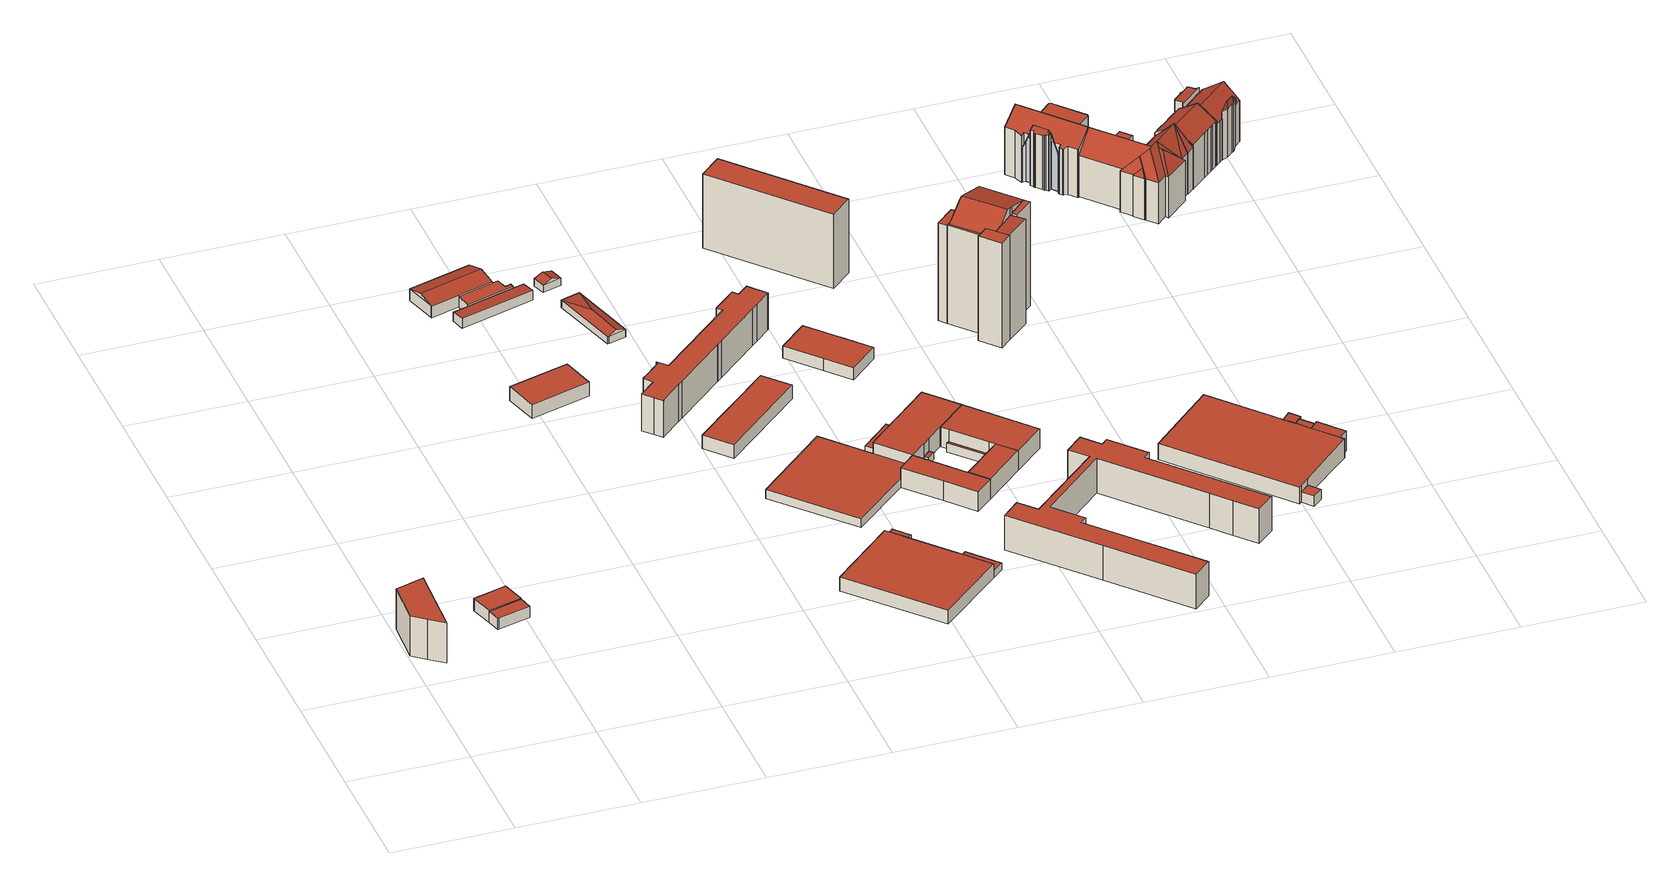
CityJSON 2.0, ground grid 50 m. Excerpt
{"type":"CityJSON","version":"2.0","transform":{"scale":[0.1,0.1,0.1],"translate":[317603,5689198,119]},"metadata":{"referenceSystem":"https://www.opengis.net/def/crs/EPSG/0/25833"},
"CityObjects":{
"building1":{"type":"Building","attributes":{"Dachtyp_tdc":"tdcPolyFlatRoof","Gemeindeschluessel":14713000,"Dachneigung":0,"QualitaetDacherkennung":73,"Geometrietyp2DReferenz":"3000","function":"31001_9998","roofType":"1000","measuredHeight":18.17},"geometry":[{"type":"MultiSurface","lod":"2","boundaries":[[[0,1,2,3]],[[1,4,5,2]],[[4,6,7,5]],[[6,8,9,7]],[[8,0,3,9]],[[8,6,4,1,0]],[[3,2,5,7,9]]],"semantics":{"surfaces":[{"type":"WallSurface"},{"type":"RoofSurface"},{"type":"GroundSurface"}],"values":[0,0,0,0,0,1,2]}}]},
"building2":{"type":"Building","attributes":{"Dachtyp_tdc":"tdcPolyFlatRoof","Gemeindeschluessel":14713000,"Dachneigung":0,"QualitaetDacherkennung":34,"Geometrietyp2DReferenz":"3000","function":"31001_9998","roofType":"1000","measuredHeight":5.01},"geometry":[{"type":"MultiSurface","lod":"2","boundaries":[[[10,11,12,13]],[[11,14,15,12]],[[14,16,17,15]],[[16,18,19,17]],[[18,20,21,19]],[[20,10,13,21]],[[20,18,16,14,11,10]],[[13,12,15,17,19,21]]],"semantics":{"surfaces":[{"type":"WallSurface"},{"type":"RoofSurface"},{"type":"GroundSurface"}],"values":[0,0,0,0,0,0,1,2]}}]},
"building3":{"type":"Building","attributes":{"Dachtyp_tdc":"tdcPolyFlatRoof","Gemeindeschluessel":14713000,"Dachneigung":0,"QualitaetDacherkennung":36,"Geometrietyp2DReferenz":"3000","function":"31001_9998","roofType":"1000","measuredHeight":5.47},"geometry":[{"type":"MultiSurface","lod":"2","boundaries":[[[22,23,24,25]],[[23,26,27,24]],[[26,28,29,27]],[[28,30,31,29]],[[30,32,33,31]],[[32,22,25,33]],[[32,30,28,26,23,22]],[[25,24,27,29,31,33]]],"semantics":{"surfaces":[{"type":"WallSurface"},{"type":"RoofSurface"},{"type":"GroundSurface"}],"values":[0,0,0,0,0,0,1,2]}}]},
"building4":{"type":"Building","attributes":{"Dachtyp_tdc":"tdcPolyFlatRoof","Gemeindeschluessel":14713000,"Dachneigung":0,"QualitaetDacherkennung":55,"Geometrietyp2DReferenz":"3000","function":"31001_2000","roofType":"1000","measuredHeight":6.33},"geometry":[{"type":"MultiSurface","lod":"2","boundaries":[[[34,35,36,37]],[[35,38,39,36]],[[38,40,41,39]],[[40,34,37,41]],[[40,38,35,34]],[[37,36,39,41]]],"semantics":{"surfaces":[{"type":"WallSurface"},{"type":"RoofSurface"},{"type":"GroundSurface"}],"values":[0,0,0,0,1,2]}}]},
"building5":{"type":"Building","attributes":{"Dachtyp_tdc":"tdcFreeFormRoof","Gemeindeschluessel":14713000,"Dachneigung":15.61,"QualitaetDacherkennung":87,"Geometrietyp2DReferenz":"3000","function":"31001_2000","roofType":"5000","measuredHeight":7.1},"geometry":[{"type":"MultiSurface","lod":"2","boundaries":[[[42,43,44,45]],[[43,46,47,44]],[[46,48,49,47]],[[48,50,51,49]],[[50,52,53,51]],[[52,54,55,53]],[[54,42,45,55]],[[42,54,56,57,46,43]],[[57,56,52,50,48]],[[48,46,57]],[[54,52,56]],[[45,44,47,49,51,53,55]]],"semantics":{"surfaces":[{"type":"WallSurface"},{"type":"RoofSurface"},{"type":"GroundSurface"}],"values":[0,0,0,0,0,0,0,1,1,0,0,2]}}]},
"building6":{"type":"Building","attributes":{"Dachtyp_tdc":"tdcPolyFlatRoof","Gemeindeschluessel":14713000,"Dachneigung":4.41,"QualitaetDacherkennung":74,"Geometrietyp2DReferenz":"3000","function":"31001_2000","roofType":"2100","measuredHeight":4.47},"geometry":[{"type":"MultiSurface","lod":"2","boundaries":[[[58,59,60,61]],[[59,62,63,60]],[[62,64,65,63]],[[64,66,67,65]],[[66,68,69,67]],[[68,58,61,69]],[[68,66,64,62,59,58]],[[61,60,63,65,67,69]]],"semantics":{"surfaces":[{"type":"WallSurface"},{"type":"RoofSurface"},{"type":"GroundSurface"}],"values":[0,0,0,0,0,0,1,2]}}]},
"building7":{"type":"Building","attributes":{"Dachtyp_tdc":"tdcPolyFlatRoof","Gemeindeschluessel":14713000,"Dachneigung":0,"QualitaetDacherkennung":73,"Geometrietyp2DReferenz":"3000","function":"31001_2000","roofType":"1000","measuredHeight":4.87},"geometry":[{"type":"MultiSurface","lod":"2","boundaries":[[[70,71,72,73]],[[71,74,75,72]],[[74,76,77,75]],[[76,78,79,77]],[[78,80,45,79]],[[80,81,55,45]],[[81,70,73,55]],[[81,80,78,76,74,71,70]],[[73,72,75,77,79,45,55]]],"semantics":{"surfaces":[{"type":"WallSurface"},{"type":"RoofSurface"},{"type":"GroundSurface"}],"values":[0,0,0,0,0,0,0,1,2]}}]},
"building8":{"type":"Building","attributes":{"Gemeindeschluessel":14713000,"Geometrietyp2DReferenz":"3000","function":"31001_3211","roofType":"9999"},"children":["building8-1","building8-2","building8-3"]},
"building8-1":{"type":"BuildingPart","attributes":{"Dachtyp_tdc":"tdcPolyFlatRoof","Dachneigung":0,"QualitaetDacherkennung":77,"Geometrietyp2DReferenz":"3000","roofType":"1000","measuredHeight":6.33},"parents":["building8"],"geometry":[{"type":"MultiSurface","lod":"2","boundaries":[[[82,83,84,85]],[[83,86,87,84]],[[86,88,89,90,87]],[[91,92,93]],[[91,94,95,96,92]],[[82,85,97]],[[94,91,88,86,83,82]],[[84,87,90,92,96,85]],[[93,89,88,91]],[[93,92,90,89]],[[97,95,94,82]],[[97,85,96,95]]],"semantics":{"surfaces":[{"type":"WallSurface"},{"type":"RoofSurface"},{"type":"GroundSurface"},{"type":"ClosureSurface"}],"values":[0,0,0,0,0,0,1,2,0,3,0,3]}}]},
"building8-2":{"type":"BuildingPart","attributes":{"Dachtyp_tdc":"tdcPolyFlatRoof","Dachneigung":0,"QualitaetDacherkennung":59,"Geometrietyp2DReferenz":"3000","roofType":"1000","measuredHeight":3.13},"parents":["building8"],"geometry":[{"type":"MultiSurface","lod":"2","boundaries":[[[89,98,99,90]],[[98,100,101,99]],[[100,93,92,101]],[[93,100,98,89]],[[90,99,101,92]],[[90,92,93,89]]],"semantics":{"surfaces":[{"type":"WallSurface"},{"type":"RoofSurface"},{"type":"GroundSurface"},{"type":"ClosureSurface"}],"values":[0,0,0,1,2,3]}}]},
"building8-3":{"type":"BuildingPart","attributes":{"Dachtyp_tdc":"tdcPolyFlatRoof","Dachneigung":0,"QualitaetDacherkennung":67,"Geometrietyp2DReferenz":"3000","roofType":"1000","measuredHeight":3.15},"parents":["building8"],"geometry":[{"type":"MultiSurface","lod":"2","boundaries":[[[102,97,85,103]],[[95,104,105,96]],[[104,102,103,105]],[[104,95,97,102]],[[103,85,96,105]],[[96,85,97,95]]],"semantics":{"surfaces":[{"type":"WallSurface"},{"type":"RoofSurface"},{"type":"GroundSurface"},{"type":"ClosureSurface"}],"values":[0,0,0,1,2,3]}}]},
"building9":{"type":"Building","attributes":{"Dachtyp_tdc":"tdcHipAndGableRoof","Gemeindeschluessel":14713000,"Dachneigung":21.37,"QualitaetDacherkennung":60,"Geometrietyp2DReferenz":"3000","function":"31001_2000","roofType":"5000","measuredHeight":5},"geometry":[{"type":"MultiSurface","lod":"2","boundaries":[[[106,107,108,109]],[[107,110,111,108]],[[110,112,113,111]],[[112,114,115,113]],[[114,106,109,115]],[[116,106,117]],[[114,118,119,117,106]],[[116,117,119,120]],[[107,116,120,110]],[[110,120,119,118,112]],[[112,118,114]],[[106,116,107]],[[109,108,111,113,115]]],"semantics":{"surfaces":[{"type":"WallSurface"},{"type":"RoofSurface"},{"type":"GroundSurface"}],"values":[0,0,0,0,0,1,1,1,0,0,0,0,2]}}]},
"building10":{"type":"Building","attributes":{"Dachtyp_tdc":"tdcFreeFormRoof","Gemeindeschluessel":14713000,"Dachneigung":17.78,"QualitaetDacherkennung":79,"Geometrietyp2DReferenz":"3000","function":"31001_2000","roofType":"5000","measuredHeight":4.73},"geometry":[{"type":"MultiSurface","lod":"2","boundaries":[[[121,122,123,124]],[[122,125,126,123]],[[125,127,128,126]],[[127,129,130,128]],[[129,121,124,130]],[[121,131,132,122]],[[129,127,125,132,131]],[[121,129,131]],[[125,122,132]],[[124,123,126,128,130]]],"semantics":{"surfaces":[{"type":"WallSurface"},{"type":"RoofSurface"},{"type":"GroundSurface"}],"values":[0,0,0,0,0,1,1,0,0,2]}}]},
"building11":{"type":"Building","attributes":{"Dachtyp_tdc":"tdcPolyFlatRoof","Gemeindeschluessel":14713000,"Dachneigung":0,"QualitaetDacherkennung":89,"Geometrietyp2DReferenz":"3000","function":"31001_9998","roofType":"1000","measuredHeight":6.2},"geometry":[{"type":"MultiSurface","lod":"2","boundaries":[[[133,134,135,136]],[[134,137,138,135]],[[137,139,140,138]],[[139,133,136,140]],[[139,137,134,133]],[[136,135,138,140]]],"semantics":{"surfaces":[{"type":"WallSurface"},{"type":"RoofSurface"},{"type":"GroundSurface"}],"values":[0,0,0,0,1,2]}}]},
"building12":{"type":"Building","attributes":{"Dachtyp_tdc":"tdcPolyFlatRoof","Gemeindeschluessel":14713000,"Dachneigung":0,"QualitaetDacherkennung":67,"Geometrietyp2DReferenz":"3000","function":"31001_9998","roofType":"1000","measuredHeight":16.66},"geometry":[{"type":"MultiSurface","lod":"2","boundaries":[[[141,142,143,144]],[[142,145,146,143]],[[145,147,148,146]],[[147,149,150,148]],[[149,151,152,150]],[[151,153,154,152]],[[153,155,156,154]],[[155,157,158,156]],[[157,159,160,158]],[[159,161,162,160]],[[161,163,164,162]],[[163,165,166,164]],[[165,167,168,166]],[[167,169,170,168]],[[169,171,172,170]],[[171,173,174,172]],[[173,175,176,174]],[[175,177,178,176]],[[177,179,180,178]],[[179,181,182,180]],[[181,183,184,182]],[[183,185,186,184]],[[185,187,188,186]],[[187,189,190,188]],[[189,191,192,190]],[[191,193,194,192]],[[193,195,196,194]],[[195,197,198,196]],[[197,141,144,198]],[[197,195,193,191,189,187,185,183,181,179,177,175,173,171,169,167,165,163,161,159,157,155,153,151,149,147,145,142,141]],[[144,143,146,148,150,152,154,156,158,160,162,164,166,168,170,172,174,176,178,180,182,184,186,188,190,192,194,196,198]]],"semantics":{"surfaces":[{"type":"WallSurface"},{"type":"RoofSurface"},{"type":"GroundSurface"}],"values":[0,0,0,0,0,0,0,0,0,0,0,0,0,0,0,0,0,0,0,0,0,0,0,0,0,0,0,0,0,1,2]}}]},
"building13":{"type":"Building","attributes":{"name":"Pablo-Neruda-Schule","Gemeindeschluessel":14713000,"Geometrietyp2DReferenz":"3000","function":"31001_3021","roofType":"9999"},"children":["building13-1","building13-2","building13-3","building13-4","building13-5","building13-6","building13-7","building13-8"]},
"building13-1":{"type":"BuildingPart","attributes":{"Dachtyp_tdc":"tdcPolyFlatRoof","Dachneigung":0,"QualitaetDacherkennung":47,"Geometrietyp2DReferenz":"3000","roofType":"1000","measuredHeight":3.01},"parents":["building13"],"geometry":[{"type":"MultiSurface","lod":"2","boundaries":[[[199,200,201,202]],[[200,203,204,201]],[[203,205,206,204]],[[205,203,200,199]],[[202,201,204,206]],[[202,206,205,199]]],"semantics":{"surfaces":[{"type":"WallSurface"},{"type":"RoofSurface"},{"type":"GroundSurface"},{"type":"ClosureSurface"}],"values":[0,0,0,1,2,3]}}]},
"building13-2":{"type":"BuildingPart","attributes":{"Dachtyp_tdc":"tdcPolyFlatRoof","Dachneigung":0,"QualitaetDacherkennung":70,"Geometrietyp2DReferenz":"3000","roofType":"1000","measuredHeight":3.84},"parents":["building13"],"geometry":[{"type":"MultiSurface","lod":"2","boundaries":[[[207,208,209,210]],[[208,211,212,209]],[[211,213,214,212]],[[213,215,216,214]],[[217,218,219,220]],[[218,217,215,213,211,208,207]],[[210,209,212,214,216,220,219]],[[220,216,215,217]],[[210,219,218,207]]],"semantics":{"surfaces":[{"type":"WallSurface"},{"type":"RoofSurface"},{"type":"GroundSurface"},{"type":"ClosureSurface"}],"values":[0,0,0,0,0,1,2,3,3]}}]},
"building13-3":{"type":"BuildingPart","attributes":{"Dachtyp_tdc":"tdcPolyFlatRoof","Dachneigung":0,"QualitaetDacherkennung":84,"Geometrietyp2DReferenz":"3000","roofType":"1000","measuredHeight":8.92},"parents":["building13"],"geometry":[{"type":"MultiSurface","lod":"2","boundaries":[[[221,222,223,224,225,226]],[[227,228,229,230,231,232]],[[228,227,222,221]],[[225,224,231,230]],[[232,223,222,227]],[[232,231,224,223]],[[226,229,228,221]],[[226,225,230,229]]],"semantics":{"surfaces":[{"type":"WallSurface"},{"type":"RoofSurface"},{"type":"GroundSurface"},{"type":"ClosureSurface"}],"values":[0,0,1,2,0,3,0,3]}}]},
"building13-4":{"type":"BuildingPart","attributes":{"Dachtyp_tdc":"tdcPolyFlatRoof","Dachneigung":0,"QualitaetDacherkennung":77,"Geometrietyp2DReferenz":"3000","roofType":"1000","measuredHeight":8.89},"parents":["building13"],"geometry":[{"type":"MultiSurface","lod":"2","boundaries":[[[233,234,235,206,205]],[[234,236,217,220,235]],[[237,238,239,240,216,215]],[[241,242,243,244,245]],[[242,246,247,243]],[[248,249,250,251]],[[248,252,202,249]],[[252,199,202]],[[248,251,246,242,241,238,237,236,234,233,252]],[[206,235,220,216,240,244,243,247,250,249,202]],[[205,199,252,233]],[[205,206,202,199]],[[215,217,236,237]],[[215,216,220,217]],[[245,239,238,241]],[[245,244,240,239]],[[246,251,250,247]]],"semantics":{"surfaces":[{"type":"WallSurface"},{"type":"RoofSurface"},{"type":"GroundSurface"},{"type":"ClosureSurface"}],"values":[0,0,0,0,0,0,0,0,1,2,0,3,0,3,0,3,3]}}]},
"building13-5":{"type":"BuildingPart","attributes":{"Dachtyp_tdc":"tdcPolyFlatRoof","Dachneigung":0,"QualitaetDacherkennung":87,"Geometrietyp2DReferenz":"3000","roofType":"1000","measuredHeight":8.89},"parents":["building13"],"geometry":[{"type":"MultiSurface","lod":"2","boundaries":[[[229,253,254,255,230]],[[256,251,250,257,258]],[[246,259,260,247]],[[259,226,225,260]],[[226,259,246,251,256,253,229]],[[230,255,257,250,247,260,225]],[[258,254,253,256]],[[258,257,255,254]],[[246,247,250,251]],[[230,225,226,229]]],"semantics":{"surfaces":[{"type":"WallSurface"},{"type":"RoofSurface"},{"type":"GroundSurface"},{"type":"ClosureSurface"}],"values":[0,0,0,0,1,2,0,3,3,3]}}]},
"building13-6":{"type":"BuildingPart","attributes":{"Dachtyp_tdc":"tdcPolyFlatRoof","Dachneigung":16.36,"QualitaetDacherkennung":43,"Geometrietyp2DReferenz":"3000","roofType":"2100","measuredHeight":4.03},"parents":["building13"],"geometry":[{"type":"MultiSurface","lod":"2","boundaries":[[[254,261,262,255]],[[261,263,264,262]],[[263,258,257,264]],[[258,263,261,254]],[[255,262,264,257]],[[255,257,258,254]]],"semantics":{"surfaces":[{"type":"WallSurface"},{"type":"RoofSurface"},{"type":"GroundSurface"},{"type":"ClosureSurface"}],"values":[0,0,0,1,2,3]}}]},
"building13-7":{"type":"BuildingPart","attributes":{"Dachtyp_tdc":"tdcPolyFlatRoof","Dachneigung":0,"QualitaetDacherkennung":71,"Geometrietyp2DReferenz":"3000","roofType":"1000","measuredHeight":3.9},"parents":["building13"],"geometry":[{"type":"MultiSurface","lod":"2","boundaries":[[[239,265,266,240]],[[265,267,268,266]],[[267,245,244,268]],[[245,267,265,239]],[[240,266,268,244]],[[240,244,245,239]]],"semantics":{"surfaces":[{"type":"WallSurface"},{"type":"RoofSurface"},{"type":"GroundSurface"},{"type":"ClosureSurface"}],"values":[0,0,0,1,2,3]}}]},
"building13-8":{"type":"BuildingPart","attributes":{"Dachtyp_tdc":"tdcPolyFlatRoof","Dachneigung":0,"QualitaetDacherkennung":85,"Geometrietyp2DReferenz":"3000","roofType":"1000","measuredHeight":8.9},"parents":["building13"],"geometry":[{"type":"MultiSurface","lod":"2","boundaries":[[[269,270,271,272]],[[270,273,207,210,271]],[[274,232,231,219,218]],[[223,269,272,224]],[[223,232,274,273,270,269]],[[272,271,210,219,231,224]],[[218,207,273,274]],[[218,219,210,207]],[[224,231,232,223]]],"semantics":{"surfaces":[{"type":"WallSurface"},{"type":"RoofSurface"},{"type":"GroundSurface"},{"type":"ClosureSurface"}],"values":[0,0,0,0,1,2,0,3,3]}}]},
"building14":{"type":"Building","attributes":{"Dachtyp_tdc":"tdcPolyFlatRoof","Gemeindeschluessel":14713000,"Dachneigung":0,"QualitaetDacherkennung":87,"Geometrietyp2DReferenz":"3000","function":"31001_9998","roofType":"1000","measuredHeight":5.45},"geometry":[{"type":"MultiSurface","lod":"2","boundaries":[[[275,276,277,278]],[[276,279,280,277]],[[279,281,282,280]],[[281,283,284,282]],[[283,285,286,284]],[[285,287,288,286]],[[287,275,278,288]],[[287,285,283,281,279,276,275]],[[278,277,280,282,284,286,288]]],"semantics":{"surfaces":[{"type":"WallSurface"},{"type":"RoofSurface"},{"type":"GroundSurface"}],"values":[0,0,0,0,0,0,0,1,2]}}]},
"building15":{"type":"Building","attributes":{"Dachtyp_tdc":"tdcPolyFlatRoof","Gemeindeschluessel":14713000,"Dachneigung":0,"QualitaetDacherkennung":65,"Geometrietyp2DReferenz":"3000","function":"31001_9998","roofType":"1000","measuredHeight":33.59},"geometry":[{"type":"MultiSurface","lod":"2","boundaries":[[[289,290,291,292]],[[290,293,294,291]],[[293,295,296,294]],[[295,289,292,296]],[[295,293,290,289]],[[292,291,294,296]]],"semantics":{"surfaces":[{"type":"WallSurface"},{"type":"RoofSurface"},{"type":"GroundSurface"}],"values":[0,0,0,0,1,2]}}]},
"building16":{"type":"Building","attributes":{"name":"Anton-Philipp-Reclam-Gymnasium","Dachtyp_tdc":"tdcPolyFlatRoof","Gemeindeschluessel":14713000,"Dachneigung":0,"QualitaetDacherkennung":4,"Geometrietyp2DReferenz":"3000","function":"31001_3021","roofType":"1000","measuredHeight":15.62},"geometry":[{"type":"MultiSurface","lod":"2","boundaries":[[[297,298,299,300]],[[298,301,302,299]],[[301,303,304,302]],[[303,305,306,304]],[[305,307,308,306]],[[307,309,310,308]],[[309,311,312,310]],[[311,313,314,312]],[[313,315,316,314]],[[315,317,318,316]],[[317,319,320,318]],[[319,321,322,320]],[[321,323,324,322]],[[323,325,326,324]],[[325,327,328,326]],[[327,329,330,328]],[[329,331,332,330]],[[331,333,334,332]],[[333,335,336,334]],[[335,337,338,336]],[[337,339,340,338]],[[339,341,342,340]],[[341,343,344,342]],[[343,297,300,344]],[[343,341,339,337,335,333,331,329,327,325,323,321,319,317,315,313,311,309,307,305,303,301,298,297]],[[300,299,302,304,306,308,310,312,314,316,318,320,322,324,326,328,330,332,334,336,338,340,342,344]]],"semantics":{"surfaces":[{"type":"WallSurface"},{"type":"RoofSurface"},{"type":"GroundSurface"}],"values":[0,0,0,0,0,0,0,0,0,0,0,0,0,0,0,0,0,0,0,0,0,0,0,0,1,2]}}]},
"building17":{"type":"Building","attributes":{"Gemeindeschluessel":14713000,"Geometrietyp2DReferenz":"3000","function":"31001_9998","roofType":"9999"},"children":["building17-1","building17-2","building17-3","building17-4","building17-5","building17-6"]},
"building17-1":{"type":"BuildingPart","attributes":{"Dachtyp_tdc":"tdcPolyFlatRoof","Dachneigung":0,"QualitaetDacherkennung":56,"Geometrietyp2DReferenz":"3000","roofType":"1000","measuredHeight":47.38},"parents":["building17"],"geometry":[{"type":"MultiSurface","lod":"2","boundaries":[[[345,346,347,348,349]],[[345,350,351,346]],[[350,352,353,354,351]],[[352,350,345,349,355]],[[347,346,351,354]],[[348,347,354,353]],[[349,348,353,352,355]]],"semantics":{"surfaces":[{"type":"WallSurface"},{"type":"RoofSurface"},{"type":"GroundSurface"},{"type":"ClosureSurface"}],"values":[0,0,0,1,2,3,3]}}]},
"building17-2":{"type":"BuildingPart","attributes":{"Dachtyp_tdc":"tdcGableRoof","Dachneigung":16.02,"QualitaetDacherkennung":12,"Geometrietyp2DReferenz":"3000","roofType":"3100","measuredHeight":51.17},"parents":["building17"],"geometry":[{"type":"MultiSurface","lod":"2","boundaries":[[[353,356,357,354]],[[358,359,360,361]],[[362,363,364,365]],[[363,366,367,364]],[[366,348,347,367]],[[368,369,370,371,372,373,355,349]],[[374,375,376,377,371,370,378,379,380]],[[362,381,378,370,369,363]],[[358,375,374,359]],[[366,368,349,348]],[[353,352,373,372,382,356]],[[363,369,368,366]],[[347,354,357,383,361,360,384,365,364,367]],[[354,347,348,353]],[[383,357,356,385]],[[361,383,385,358]],[[384,360,359,380]],[[365,384,380,362]],[[378,381,379]],[[379,381,362,380]],[[382,372,371,377]],[[356,382,377,376,385]],[[375,358,385,376]],[[359,374,380]],[[352,355,373]],[[348,349,355,352,353]]],"semantics":{"surfaces":[{"type":"WallSurface"},{"type":"RoofSurface"},{"type":"GroundSurface"},{"type":"ClosureSurface"}],"values":[0,0,0,0,0,1,1,0,0,0,0,0,2,3,3,3,3,3,0,3,0,3,3,3,0,3]}}]},
"building17-3":{"type":"BuildingPart","attributes":{"Dachtyp_tdc":"tdcPolyFlatRoof","Dachneigung":3.55,"QualitaetDacherkennung":66,"Geometrietyp2DReferenz":"3000","roofType":"2100","measuredHeight":44.83},"parents":["building17"],"geometry":[{"type":"MultiSurface","lod":"2","boundaries":[[[386,387,388,360,359,374]],[[387,389,390,388]],[[389,391,392,393,390]],[[391,389,387,386,394]],[[384,360,388,390,393]],[[386,374,380,395,394]],[[359,360,384,380]],[[359,380,374]],[[394,395,392,391]],[[393,392,395,380,384]]],"semantics":{"surfaces":[{"type":"WallSurface"},{"type":"RoofSurface"},{"type":"GroundSurface"},{"type":"ClosureSurface"}],"values":[0,0,0,1,2,0,3,3,0,3]}}]},
"building17-4":{"type":"BuildingPart","attributes":{"Dachtyp_tdc":"tdcPolyFlatRoof","Dachneigung":0,"QualitaetDacherkennung":78,"Geometrietyp2DReferenz":"3000","roofType":"1000","measuredHeight":47.57},"parents":["building17"],"geometry":[{"type":"MultiSurface","lod":"2","boundaries":[[[396,397,398,399]],[[397,400,401,398]],[[400,402,375,358,361,401]],[[400,397,396,403,402]],[[361,383,399,398,401]],[[403,404,376,375,402]],[[383,361,358,385]],[[385,358,375,376]],[[399,383,385,376,404,403,396]]],"semantics":{"surfaces":[{"type":"WallSurface"},{"type":"RoofSurface"},{"type":"GroundSurface"},{"type":"ClosureSurface"}],"values":[0,0,0,1,2,0,3,3,3]}}]},
"building17-5":{"type":"BuildingPart","attributes":{"Dachtyp_tdc":"tdcPolyFlatRoof","Dachneigung":2.85,"QualitaetDacherkennung":83,"Geometrietyp2DReferenz":"3000","roofType":"2100","measuredHeight":47.75},"parents":["building17"],"geometry":[{"type":"MultiSurface","lod":"2","boundaries":[[[382,405,406,357,356]],[[405,407,396,399,406]],[[405,382,377,404,403,407]],[[399,383,357,406]],[[403,396,407]],[[399,396,403,404,376,385,383]],[[377,376,404]],[[356,357,383,385]],[[382,356,385,376,377]]],"semantics":{"surfaces":[{"type":"WallSurface"},{"type":"RoofSurface"},{"type":"GroundSurface"},{"type":"ClosureSurface"}],"values":[0,0,1,2,0,3,0,3,3]}}]},
"building17-6":{"type":"BuildingPart","attributes":{"Dachtyp_tdc":"tdcPolyFlatRoof","Dachneigung":0,"QualitaetDacherkennung":39,"Geometrietyp2DReferenz":"3000","roofType":"1000","measuredHeight":44.56},"parents":["building17"],"geometry":[{"type":"MultiSurface","lod":"2","boundaries":[[[408,409,410,411]],[[409,381,362,365,410]],[[392,412,413,393]],[[412,408,411,413]],[[412,392,395,379,381,409,408]],[[411,410,365,384,393,413]],[[380,379,395]],[[384,365,362,380]],[[380,362,381,379]],[[393,384,380,395,392]]],"semantics":{"surfaces":[{"type":"WallSurface"},{"type":"RoofSurface"},{"type":"GroundSurface"},{"type":"ClosureSurface"}],"values":[0,0,0,0,1,2,0,3,3,3]}}]},
"building18":{"type":"Building","attributes":{"Gemeindeschluessel":14713000,"Geometrietyp2DReferenz":"3000","function":"31001_2000","roofType":"9999"},"children":["building18-1","building18-2","building18-3","building18-4","building18-5"]},
"building18-1":{"type":"BuildingPart","attributes":{"Dachtyp_tdc":"tdcPolyFlatRoof","Dachneigung":5.5,"QualitaetDacherkennung":61,"Geometrietyp2DReferenz":"3000","roofType":"2100","measuredHeight":9.25},"parents":["building18"],"geometry":[{"type":"MultiSurface","lod":"2","boundaries":[[[414,415,416,417]],[[418,419,420,421]],[[418,422,423,419]],[[422,414,417,423]],[[422,418,421,424,425,415,414]],[[417,416,426,420,419,423]],[[424,426,416,415,425]],[[421,420,426,424]]],"semantics":{"surfaces":[{"type":"WallSurface"},{"type":"RoofSurface"},{"type":"GroundSurface"},{"type":"ClosureSurface"}],"values":[0,0,0,0,1,2,3,3]}}]},
"building18-2":{"type":"BuildingPart","attributes":{"Dachtyp_tdc":"tdcPolyFlatRoof","Dachneigung":2.56,"QualitaetDacherkennung":92,"Geometrietyp2DReferenz":"3000","roofType":"2100","measuredHeight":8.82},"parents":["building18"],"geometry":[{"type":"MultiSurface","lod":"2","boundaries":[[[427,428,429,430]],[[428,431,432,433,429]],[[434,435,436,437,438]],[[435,439,440,436]],[[439,441,442,440]],[[441,418,419,442]],[[418,421,420,419]],[[421,418,441,439,435,434,431,428,427,443,424]],[[426,444,430,429,433,437,436,440,442,419,420]],[[443,444,426,424]],[[430,444,443,427]],[[434,438,432,431]],[[438,437,433,432]],[[421,424,426,420]]],"semantics":{"surfaces":[{"type":"WallSurface"},{"type":"RoofSurface"},{"type":"GroundSurface"},{"type":"ClosureSurface"}],"values":[0,0,0,0,0,0,0,1,2,3,3,0,3,3]}}]},
"building18-3":{"type":"BuildingPart","attributes":{"Dachtyp_tdc":"tdcPolyFlatRoof","Dachneigung":7.51,"QualitaetDacherkennung":57,"Geometrietyp2DReferenz":"3000","roofType":"2100","measuredHeight":9.18},"parents":["building18"],"geometry":[{"type":"MultiSurface","lod":"2","boundaries":[[[445,446,447,448,416,415]],[[445,425,424,443,449,446]],[[448,444,426,416]],[[449,447,446]],[[443,444,448,447,449]],[[424,426,444,443]],[[415,425,445]],[[416,426,424,425,415]]],"semantics":{"surfaces":[{"type":"WallSurface"},{"type":"RoofSurface"},{"type":"GroundSurface"},{"type":"ClosureSurface"}],"values":[0,1,2,0,3,3,0,3]}}]},
"building18-4":{"type":"BuildingPart","attributes":{"Dachtyp_tdc":"tdcPolyFlatRoof","Dachneigung":5.49,"QualitaetDacherkennung":61,"Geometrietyp2DReferenz":"3000","roofType":"2100","measuredHeight":9.26},"parents":["building18"],"geometry":[{"type":"MultiSurface","lod":"2","boundaries":[[[450,427,430,451]],[[447,452,453,448]],[[452,450,451,453]],[[452,447,449,443,427,450]],[[451,430,444,448,453]],[[443,444,430,427]],[[448,444,443,449,447]]],"semantics":{"surfaces":[{"type":"WallSurface"},{"type":"RoofSurface"},{"type":"GroundSurface"},{"type":"ClosureSurface"}],"values":[0,0,0,1,2,3,3]}}]},
"building18-5":{"type":"BuildingPart","attributes":{"Dachtyp_tdc":"tdcPolyFlatRoof","Dachneigung":0,"QualitaetDacherkennung":71,"Geometrietyp2DReferenz":"3000","roofType":"1000","measuredHeight":4.74},"parents":["building18"],"geometry":[{"type":"MultiSurface","lod":"2","boundaries":[[[432,454,455,433]],[[454,456,457,455]],[[456,438,437,457]],[[438,456,454,432]],[[433,455,457,437]],[[433,437,438,432]]],"semantics":{"surfaces":[{"type":"WallSurface"},{"type":"RoofSurface"},{"type":"GroundSurface"},{"type":"ClosureSurface"}],"values":[0,0,0,1,2,3]}}]},
"building19":{"type":"Building","attributes":{"Gemeindeschluessel":14713000,"Geometrietyp2DReferenz":"3000","function":"31001_9998","roofType":"9999"},"children":["building19-1","building19-2","building19-3","building19-4","building19-5"]},
"building19-1":{"type":"BuildingPart","attributes":{"Dachtyp_tdc":"tdcFreeFormRoof","Dachneigung":56.21,"QualitaetDacherkennung":20,"Geometrietyp2DReferenz":"3000","roofType":"5000","measuredHeight":20.46},"parents":["building19"],"geometry":[{"type":"MultiSurface","lod":"2","boundaries":[[[458,459,460,461]],[[459,462,463,460]],[[462,464,465,463]],[[464,466,467,465]],[[468,458,461,469]],[[466,464,462,470]],[[471,470,462,459]],[[459,458,472,471]],[[472,468,466,470,471]],[[468,472,458]],[[461,460,463,465,467,469]],[[469,467,466,468]]],"semantics":{"surfaces":[{"type":"WallSurface"},{"type":"RoofSurface"},{"type":"GroundSurface"},{"type":"ClosureSurface"}],"values":[0,0,0,0,0,1,1,1,1,0,2,3]}}]},
"building19-2":{"type":"BuildingPart","attributes":{"Dachtyp_tdc":"tdcPolyFlatRoof","Dachneigung":0,"QualitaetDacherkennung":66,"Geometrietyp2DReferenz":"3000","roofType":"1000","measuredHeight":22.1},"parents":["building19"],"geometry":[{"type":"MultiSurface","lod":"2","boundaries":[[[473,474,475,476]],[[474,477,478,475]],[[477,479,480,478]],[[479,481,482,480]],[[481,483,484,482]],[[483,485,486,484]],[[485,487,486]],[[488,473,476,489,490]],[[488,485,483,481,479,477,474,473]],[[476,475,478,480,482,484,486,489]],[[490,487,485,488]],[[490,489,486,487]]],"semantics":{"surfaces":[{"type":"WallSurface"},{"type":"RoofSurface"},{"type":"GroundSurface"},{"type":"ClosureSurface"}],"values":[0,0,0,0,0,0,0,0,1,2,0,3]}}]},
"building19-3":{"type":"BuildingPart","attributes":{"Dachtyp_tdc":"tdcFreeFormRoof","Dachneigung":47.14,"QualitaetDacherkennung":34,"Geometrietyp2DReferenz":"3000","roofType":"5000","measuredHeight":19.61},"parents":["building19"],"geometry":[{"type":"MultiSurface","lod":"2","boundaries":[[[491,492,493,494]],[[492,495,496,493]],[[497,498,499,500]],[[498,501,502,499]],[[501,491,494,502]],[[503,504,497,495,505]],[[506,507,508,503,505]],[[491,507,506,492]],[[492,506,505,495]],[[501,508,507,491]],[[498,504,503,508,501]],[[497,504,498]],[[494,493,496,500,499,502]],[[500,496,495,497]]],"semantics":{"surfaces":[{"type":"WallSurface"},{"type":"RoofSurface"},{"type":"GroundSurface"},{"type":"ClosureSurface"}],"values":[0,0,0,0,0,1,1,0,0,0,0,0,2,3]}}]},
"building19-4":{"type":"BuildingPart","attributes":{"Dachtyp_tdc":"tdcGableRoof","Dachneigung":34.64,"QualitaetDacherkennung":35,"Geometrietyp2DReferenz":"3000","roofType":"3100","measuredHeight":27.21},"parents":["building19"],"geometry":[{"type":"MultiSurface","lod":"2","boundaries":[[[509,510,511,512]],[[510,513,514,511]],[[513,515,516,517,514]],[[518,519,520,521,522]],[[519,523,524,520]],[[523,525,526,524]],[[525,527,468,469,526]],[[528,529,530,467,466]],[[529,531,532,530]],[[531,490,489,532]],[[487,533,534,486]],[[533,535,497,500,534]],[[536,537,538,496,495]],[[537,539,540,538]],[[539,541,542,540]],[[541,509,512,542]],[[537,536,535,533,487,490,531,529,528,527,525]],[[525,523,519,518,543,544,545,546,547,548,515,513,510,509,541,539,537]],[[512,511,514,517,549,550,551,552,521,520,524,526,469,467,530,532,489,486,534,500,496,538,540,542]],[[553,516,515,548]],[[553,549,517,516]],[[543,554,544]],[[547,553,548]],[[544,554,552,551,545]],[[545,551,550,546]],[[546,550,549,553,547]],[[518,522,554,543]],[[522,521,552,554]],[[466,468,527,528]],[[466,467,469,468]],[[486,489,490,487]],[[495,497,535,536]],[[495,496,500,497]]],"semantics":{"surfaces":[{"type":"WallSurface"},{"type":"RoofSurface"},{"type":"GroundSurface"},{"type":"ClosureSurface"}],"values":[0,0,0,0,0,0,0,0,0,0,0,0,0,0,0,0,1,1,2,0,3,0,0,3,3,3,0,3,0,3,3,0,3]}}]},
"building19-5":{"type":"BuildingPart","attributes":{"Dachtyp_tdc":"tdcFreeFormRoof","Dachneigung":68.56,"QualitaetDacherkennung":11,"Geometrietyp2DReferenz":"3000","roofType":"5000","measuredHeight":27.16},"parents":["building19"],"geometry":[{"type":"MultiSurface","lod":"2","boundaries":[[[516,555,556,517]],[[555,557,558,556]],[[557,559,560,558]],[[559,561,562,560]],[[561,563,564,562]],[[563,565,566,564]],[[565,567,568,566]],[[567,569,570,568]],[[569,571,572,570]],[[571,573,574,572]],[[573,575,576,574]],[[575,577,578,576]],[[577,579,580,578]],[[579,581,582,580]],[[581,583,584,582]],[[583,585,586,584]],[[585,522,521,586]],[[587,544,554,522,585,583,581,579,588]],[[579,577,575,573,571,569,567,565,563,561,589,588]],[[561,559,557,555,516,553,547,590,589]],[[590,587,588,589]],[[517,556,558,560,562,564,566,568,570,572,574,576,578,580,582,584,586,521,552,551,550,549]],[[552,521,522,554]],[[545,544,587]],[[551,552,554,544,545]],[[546,545,587,590]],[[550,551,545,546]],[[547,546,590]],[[553,549,550,546,547]],[[517,549,553,516]]],"semantics":{"surfaces":[{"type":"WallSurface"},{"type":"RoofSurface"},{"type":"GroundSurface"},{"type":"ClosureSurface"}],"values":[0,0,0,0,0,0,0,0,0,0,0,0,0,0,0,0,0,1,1,1,1,2,3,0,3,0,3,0,3,3]}}]},
"building20":{"type":"Building","attributes":{"Dachtyp_tdc":"tdcFreeFormRoof","Gemeindeschluessel":14713000,"Dachneigung":45.66,"QualitaetDacherkennung":52,"Geometrietyp2DReferenz":"3000","function":"31001_9998","roofType":"5000","measuredHeight":26.84},"geometry":[{"type":"MultiSurface","lod":"2","boundaries":[[[591,592,593,594]],[[592,506,595,593]],[[506,596,597,595]],[[596,598,599,597]],[[598,600,601,599]],[[600,602,603,601]],[[602,604,605,603]],[[604,606,607,605]],[[606,608,609,607]],[[608,610,611,609]],[[610,612,613,611]],[[612,614,615,613]],[[614,616,617,615]],[[616,618,619,617]],[[618,620,621,619]],[[620,622,623,621]],[[622,624,625,623]],[[624,626,627,625]],[[626,591,594,627]],[[628,629,624,622]],[[628,620,618]],[[620,628,622]],[[630,631,629,628,618,616]],[[632,630,616,614]],[[633,634,635,632,614,612]],[[636,637,638,633,612,610]],[[636,610,608]],[[637,636,608,606]],[[639,602,600]],[[639,604,602]],[[639,606,604]],[[638,606,639]],[[606,638,637]],[[634,633,638,639,598,596]],[[596,506,640,634]],[[640,592,591,635,634]],[[631,630,632,635,591,626]],[[629,631,626,624]],[[598,639,600]],[[592,640,506]],[[594,593,595,597,599,601,603,605,607,609,611,613,615,617,619,621,623,625,627]]],"semantics":{"surfaces":[{"type":"WallSurface"},{"type":"RoofSurface"},{"type":"GroundSurface"}],"values":[0,0,0,0,0,0,0,0,0,0,0,0,0,0,0,0,0,0,0,1,1,1,1,1,1,1,1,1,1,1,1,1,1,1,1,1,1,1,0,0,2]}}]},
"building21":{"type":"Building","attributes":{"Dachtyp_tdc":"tdcPolyFlatRoof","Gemeindeschluessel":14713000,"Dachneigung":0,"QualitaetDacherkennung":60,"Geometrietyp2DReferenz":"3000","function":"31001_9998","roofType":"1000","measuredHeight":2.72},"geometry":[{"type":"MultiSurface","lod":"2","boundaries":[[[641,642,643,644]],[[642,645,646,643]],[[645,647,648,646]],[[647,641,644,648]],[[647,645,642,641]],[[644,643,646,648]]],"semantics":{"surfaces":[{"type":"WallSurface"},{"type":"RoofSurface"},{"type":"GroundSurface"}],"values":[0,0,0,0,1,2]}}]},
"building22":{"type":"Building","attributes":{"Dachtyp_tdc":"tdcGableRoof","Gemeindeschluessel":14713000,"Dachneigung":33.4,"QualitaetDacherkennung":50,"Geometrietyp2DReferenz":"3000","function":"31001_9998","roofType":"3100","measuredHeight":25.59},"geometry":[{"type":"MultiSurface","lod":"2","boundaries":[[[649,650,651,652]],[[650,653,654,651]],[[653,655,656,654]],[[655,657,658,656]],[[657,659,660,658]],[[659,661,662,660]],[[661,663,664,662]],[[663,665,666,664]],[[665,667,668,666]],[[667,669,670,668]],[[669,671,672,670]],[[671,673,674,672]],[[673,675,676,674]],[[675,677,678,676]],[[677,679,680,678]],[[679,681,682,680]],[[681,649,652,682]],[[677,675,673,671,669,667,665,663,661]],[[661,659,657,655,653,650,649,681,679,677]],[[652,651,654,656,658,660,662,664,666,668,670,672,674,676,678,680,682]]],"semantics":{"surfaces":[{"type":"WallSurface"},{"type":"RoofSurface"},{"type":"GroundSurface"}],"values":[0,0,0,0,0,0,0,0,0,0,0,0,0,0,0,0,0,1,1,2]}}]},
"building23":{"type":"Building","attributes":{"Gemeindeschluessel":14713000,"Geometrietyp2DReferenz":"3000","function":"31001_9998","roofType":"9999"},"children":["building23-1","building23-2","building23-3"]},
"building23-1":{"type":"BuildingPart","attributes":{"Dachtyp_tdc":"tdcGableRoof","Dachneigung":36.21,"QualitaetDacherkennung":48,"Geometrietyp2DReferenz":"3000","roofType":"3100","measuredHeight":25.03},"parents":["building23"],"geometry":[{"type":"MultiSurface","lod":"2","boundaries":[[[683,684,685,686]],[[684,687,688,685]],[[689,690,691,692]],[[690,693,680,691]],[[693,694,695,680]],[[694,696,676,695]],[[696,697,698,676]],[[697,699,700,698]],[[694,693,690,689,701,702,687,684,683,703,704]],[[704,705,706,707,708,709,710,711,699,697,696,694]],[[700,712,713,714,715,716,717,718,719,686,685,688,720,721,692,691,680,695,676,698]],[[699,711,700]],[[710,709,713,712]],[[709,708,714,713]],[[708,707,715,714]],[[707,706,716,715]],[[706,705,717,716]],[[705,704,718,717]],[[704,703,719,718]],[[703,683,686,719]],[[720,688,687,702]],[[701,721,720,702]],[[689,692,721,701]],[[712,700,711,710]]],"semantics":{"surfaces":[{"type":"WallSurface"},{"type":"RoofSurface"},{"type":"GroundSurface"},{"type":"ClosureSurface"}],"values":[0,0,0,0,0,0,0,0,1,1,2,0,0,0,0,0,0,0,0,0,3,3,3,3]}}]},
"building23-2":{"type":"BuildingPart","attributes":{"Dachtyp_tdc":"tdcFreeFormRoof","Dachneigung":80.3,"QualitaetDacherkennung":37,"Geometrietyp2DReferenz":"3000","roofType":"5000","measuredHeight":25.18},"parents":["building23"],"geometry":[{"type":"MultiSurface","lod":"2","boundaries":[[[722,723,724,725]],[[723,726,727,724]],[[726,728,689,692,727]],[[729,722,725,688,687]],[[730,728,726,731]],[[726,723,722,732,731]],[[722,729,733,732]],[[733,730,731,732]],[[725,724,727,692,721,720,688]],[[701,689,728,730]],[[701,721,692,689]],[[702,701,730,733]],[[702,720,721,701]],[[687,702,733,729]],[[687,688,720,702]]],"semantics":{"surfaces":[{"type":"WallSurface"},{"type":"RoofSurface"},{"type":"GroundSurface"},{"type":"ClosureSurface"}],"values":[0,0,0,0,1,1,1,1,2,0,3,0,3,0,3]}}]},
"building23-3":{"type":"BuildingPart","attributes":{"Dachtyp_tdc":"tdcPolyFlatRoof","Dachneigung":3.54,"QualitaetDacherkennung":38,"Geometrietyp2DReferenz":"3000","roofType":"2100","measuredHeight":20.95},"parents":["building23"],"geometry":[{"type":"MultiSurface","lod":"2","boundaries":[[[734,735,736,737]],[[735,738,739,736]],[[738,740,741,739]],[[740,742,743,741]],[[742,744,745,743]],[[744,746,747,745]],[[746,748,749,747]],[[748,750,751,749]],[[750,752,753,751]],[[752,754,710,712,753]],[[755,756,757,700,711]],[[756,758,759,757]],[[758,734,737,759]],[[758,756,755,754,752,750,748,746,744,742,740,738,735,734]],[[737,736,739,741,743,745,747,749,751,753,712,700,757,759]],[[711,710,754,755]],[[711,700,712,710]]],"semantics":{"surfaces":[{"type":"WallSurface"},{"type":"RoofSurface"},{"type":"GroundSurface"},{"type":"ClosureSurface"}],"values":[0,0,0,0,0,0,0,0,0,0,0,0,0,1,2,0,3]}}]}
},
"vertices":[
[17,885,195],[137,919,195],[137,919,13],[17,885,13],[121,608,195],[121,608,13],[61,654,195],[61,654,13],[7,696,195],[7,696,13],
[379,755,62],[376,755,62],[376,755,12],[379,755,12],[361,811,62],[361,811,12],[502,848,62],[502,848,12],[516,791,62],[516,791,12],[382,756,62],[382,756,12],
[335,903,65],[334,906,65],[334,906,10],[335,903,10],[337,907,65],[337,907,10],[474,946,65],[474,946,10],[502,848,65],[502,848,10],[361,811,65],[361,811,10],
[1216,2103,75],[964,2031,75],[964,2031,12],[1216,2103,12],[925,2173,75],[925,2173,12],[1178,2244,75],[1178,2244,12],
[951,2824,62],[832,2790,62],[832,2790,11],[951,2824,11],[831,2793,63],[831,2793,11],[793,2927,62],[793,2927,11],[796,2928,62],[796,2928,11],[1058,3004,61],[1058,3004,11],[1101,2867,62],[1101,2867,11],[1080,2935,82],[812,2858,82],
[915,2683,57],[900,2740,53],[900,2740,12],[915,2683,12],[965,2759,53],[965,2759,12],[1167,2817,53],[1167,2817,12],[1212,2829,53],[1212,2829,12],[1228,2772,57],[1228,2772,12],
[1124,2873,59],[1139,2828,59],[1139,2828,11],[1124,2873,11],[1162,2836,59],[1162,2836,11],[1167,2817,59],[1167,2817,11],[965,2759,59],[965,2759,11],[951,2824,59],[1101,2867,59],
[2235,436,91],[1973,203,91],[1973,203,28],[2235,436,28],[1662,547,91],[1662,547,28],[1924,783,91],[1924,783,59],[1924,783,28],[1978,723,91],[1978,723,28],[1978,723,59],[2131,553,91],[2131,553,59],[2131,553,28],[2235,436,59],
[1970,825,59],[1970,825,28],[2024,765,59],[2024,765,28],
[2281,477,59],[2281,477,28],[2177,594,59],[2177,594,28],
[1313,2690,46],[1392,2714,46],[1392,2714,13],[1313,2690,13],[1474,2425,46],[1474,2425,13],[1401,2404,46],[1401,2404,13],[1395,2402,46],[1395,2402,13],[1392,2714,47],[1390,2568,64],[1401,2404,48],[1434,2414,64],[1474,2425,47],
[1280,2804,47],[1264,2858,47],[1264,2858,14],[1280,2804,14],[1338,2881,49],[1338,2881,14],[1343,2883,47],[1343,2883,14],[1359,2828,47],[1359,2828,14],[1318,2816,61],[1302,2870,61],
[1924,1820,82],[1586,1518,82],[1586,1518,20],[1924,1820,20],[1495,1620,82],[1495,1620,20],[1833,1921,82],[1833,1921,20],
[1930,2241,174],[1907,2221,174],[1907,2221,7],[1930,2241,7],[1727,2059,174],[1727,2059,7],[1707,2042,174],[1707,2042,7],[1704,2039,174],[1704,2039,7],[1498,1855,174],[1498,1855,7],[1478,1838,174],[1478,1838,7],[1391,1758,174],[1391,1758,7],[1389,1756,174],[1389,1756,7],[1363,1786,174],[1363,1786,7],[1326,1826,174],[1326,1826,7],[1395,1888,174],[1395,1888,7],[1366,1921,174],[1366,1921,7],[1368,1924,174],[1368,1924,7],[1389,1942,174],[1389,1942,7],[1431,1980,174],[1431,1980,7],[1454,2002,174],[1454,2002,7],[1449,2008,174],[1449,2008,7],[1451,2009,174],[1451,2009,7],[1486,1971,174],[1486,1971,7],[1799,2249,174],[1799,2249,7],[1780,2269,174],[1780,2269,7],[1784,2273,174],[1784,2273,7],[1806,2293,174],[1806,2293,7],[1872,2352,174],[1872,2352,7],[1891,2330,174],[1891,2330,7],[1936,2370,174],[1936,2370,7],[1998,2301,174],[1998,2301,7],[1995,2299,174],[1995,2299,7],
[2273,1269,58],[2286,1254,58],[2286,1254,27],[2273,1269,27],[2256,1227,58],[2256,1227,27],[2243,1241,58],[2243,1241,27],
[2107,1120,66],[1879,917,66],[1879,917,27],[2107,1120,27],[1606,1221,66],[1606,1221,27],[1907,1491,66],[1907,1491,27],[2066,1314,66],[2066,1314,27],[2181,1186,66],[2178,1184,66],[2178,1184,27],[2181,1186,27],
[2560,1079,117],[2400,936,117],[2400,936,116],[2400,936,27],[2560,1079,27],[2560,1079,116],[2336,1007,117],[2495,1150,117],[2495,1150,116],[2495,1150,27],[2336,1007,27],[2336,1007,116],
[2243,1241,116],[2242,1242,116],[2242,1242,27],[2181,1186,116],[2066,1314,116],[2088,1333,116],[2088,1333,66],[2088,1333,27],[2211,1444,116],[2349,1568,116],[2349,1568,27],[2211,1444,27],[2211,1444,66],[2464,1439,116],[2464,1439,27],[2337,1326,116],[2337,1326,27],[2338,1326,27],[2338,1326,116],[2273,1269,116],
[2477,1171,116],[2477,1171,62],[2477,1171,27],[2362,1299,116],[2362,1299,27],[2362,1299,62],[2685,1191,116],[2685,1191,27],
[2462,1158,68],[2462,1158,27],[2348,1286,68],[2348,1286,27],
[2054,1371,66],[2054,1371,27],[2177,1481,66],[2177,1481,27],
[2329,873,116],[2230,983,116],[2230,983,27],[2329,873,27],[2107,1120,116],[2178,1184,116],
[2095,1955,76],[1980,2085,76],[1980,2085,22],[2095,1955,22],[2095,2189,76],[2095,2189,22],[2183,2091,76],[2183,2091,22],[2216,2054,76],[2216,2054,22],[2298,1963,76],[2298,1963,22],[2181,1859,76],[2181,1859,22],
[2314,2456,358],[1940,2874,358],[1940,2874,22],[2314,2456,22],[2026,2951,358],[2026,2951,22],[2400,2533,358],[2400,2533,22],
[2623,307,170],[2343,619,170],[2343,619,13],[2623,307,13],[2415,684,170],[2415,684,13],[2478,615,170],[2478,615,13],[2503,638,170],[2503,638,13],[2774,880,170],[2774,880,13],[2712,950,170],[2712,950,13],[2783,1013,170],[2783,1013,13],[2846,943,170],[2846,943,13],[2872,967,170],[2872,967,13],[2993,831,170],[2993,831,13],[2967,807,170],[2967,807,13],[3329,403,170],[3329,403,13],[3258,340,170],[3258,340,13],[3183,424,170],[3183,424,13],[3116,499,170],[3116,499,13],[2795,858,170],[2795,858,13],[2523,615,170],[2523,615,13],[2625,502,170],[2625,502,13],[2599,479,170],[2599,479,13],[2780,278,170],[2780,278,13],[2921,121,170],[2921,121,13],[2962,74,170],[2962,74,13],[2890,9,170],[2890,9,13],
[2967,2096,499],[2967,2096,26],[2948,2116,26],[2948,2116,462],[2948,2116,499],[2891,2029,499],[2891,2029,26],[2876,2045,499],[2876,2045,462],[2876,2045,26],[2946,2114,499],
[2867,2037,462],[2867,2037,26],[2750,1982,462],[2743,1990,462],[2743,1990,26],[2750,1982,26],[2709,2157,462],[2746,2190,462],[2746,2190,26],[2709,2157,26],[2821,2257,462],[2821,2257,26],[2821,2257,498],[2746,2190,527],[2719,2166,537],[2852,2022,537],[2867,2037,531],[2876,2045,528],[2743,1990,463],[2750,1982,463],[2780,1952,464],[2815,1986,500],[2709,2157,528],[2652,2105,471],[2642,2096,462],[2709,2157,471],[2867,2037,500],[2780,1952,26],[2642,2096,26],[2780,1952,462],
[2743,1990,473],[2732,1981,474],[2732,1981,26],[2728,1985,474],[2728,1985,26],[2635,2090,474],[2635,2090,471],[2635,2090,26],[2642,2096,473],[2642,2096,471],
[2820,1909,501],[2774,1867,501],[2774,1867,26],[2820,1909,26],[2706,1943,501],[2706,1943,26],[2750,1982,501],[2796,1935,501],[2780,1952,500],
[2911,1989,503],[2911,1989,26],[2820,1909,503],
[2684,2185,471],[2692,2177,471],[2692,2177,26],[2684,2185,26],[2609,2118,471],[2609,2118,26],
[3636,942,115],[3625,931,114],[3625,931,23],[3636,942,23],[3569,953,111],[3569,953,23],[3568,952,23],[3568,952,111],[3601,982,115],[3601,982,23],[3604,913,111],[3608,916,112],[3604,913,23],
[3732,767,111],[3743,755,111],[3743,755,23],[3732,767,23],[3531,567,98],[3531,567,70],[3531,567,23],[3492,533,96],[3483,525,96],[3483,525,23],[3492,533,23],[3492,533,70],[3082,978,96],[3082,978,23],[3343,1207,111],[3343,1207,23],[3648,862,111],[3648,862,23],
[3625,931,115],[3669,881,115],[3669,881,114],[3669,881,23],[3655,868,112],
[3765,796,115],[3765,796,23],[3681,891,115],[3681,891,23],
[3569,524,70],[3569,524,23],[3530,490,70],[3530,490,23],
[3294,3074,200],[3316,3050,200],[3316,3050,12],[3294,3074,12],[3315,3032,200],[3315,3032,12],[3311,3029,200],[3311,3029,12],[3307,3025,200],[3307,3025,12],[3277,3059,200],[3277,3059,12],[3307,3036,211],[3304,3046,217],[3285,3067,217],
[3335,3012,233],[3380,3054,233],[3380,3054,12],[3335,3012,12],[3390,3052,233],[3390,3052,12],[3490,2936,233],[3490,2936,12],[3491,2928,233],[3491,2928,12],[3446,2886,233],[3446,2886,12],[3437,2878,233],[3437,2878,12],[3437,2878,209],[3326,3004,233],[3326,3004,12],[3326,3004,209],
[3479,2865,196],[3501,2839,196],[3501,2839,12],[3479,2865,12],[3485,2824,196],[3485,2824,12],[3456,2857,196],[3459,2860,196],[3459,2860,12],[3456,2857,12],[3465,2865,196],[3465,2865,12],[3464,2865,208],[3459,2860,201],[3493,2832,208],[3501,2839,204],[3479,2865,204],[3465,2865,208],
[3353,2767,229],[3337,2767,220],[3337,2767,12],[3353,2767,12],[3334,2768,220],[3334,2768,12],[3324,2780,220],[3324,2780,157],[3324,2780,12],[3218,2899,219],[3204,2933,228],[3204,2933,12],[3218,2899,12],[3218,2899,166],[3174,2968,229],[3174,2968,12],[3235,3022,284],[3235,3022,12],[3277,3059,209],[3307,3025,209],[3311,3020,209],[3311,3020,12],[3326,3003,209],[3326,3003,12],[3451,2863,209],[3451,2863,12],[3456,2857,209],[3485,2824,209],[3443,2786,284],[3443,2786,12],[3384,2732,229],[3384,2732,12],[3381,2735,229],[3381,2735,12],[3228,2908,229],[3244,2890,229],[3253,2879,229],[3306,2820,229],[3315,2810,229],[3334,2789,229],[3334,2789,12],[3306,2820,12],[3253,2879,12],[3228,2908,12],[3334,2789,157],[3228,2908,166],
[3325,2798,189],[3325,2798,12],[3305,2820,264],[3305,2820,12],[3296,2811,264],[3296,2811,12],[3294,2810,264],[3294,2810,12],[3285,2820,263],[3285,2820,12],[3281,2820,257],[3281,2820,12],[3279,2822,257],[3279,2822,12],[3275,2827,257],[3275,2827,12],[3255,2848,256],[3255,2848,12],[3252,2852,256],[3252,2852,12],[3250,2854,256],[3250,2854,12],[3251,2858,263],[3251,2858,12],[3241,2869,264],[3241,2869,12],[3243,2870,264],[3243,2870,12],[3252,2879,264],[3252,2879,12],[3234,2900,193],[3234,2900,12],[3253,2879,264],[3252,2868,284],[3295,2821,283],[3306,2820,264],
[3508,2591,204],[3384,2732,204],[3384,2732,18],[3508,2591,18],[3501,2839,18],[3629,2696,204],[3629,2696,18],[3699,2759,204],[3699,2759,18],[3806,2637,204],[3806,2637,18],[3777,2611,204],[3777,2611,18],[3775,2609,204],[3775,2609,18],[3742,2580,204],[3742,2580,18],[3751,2568,204],[3751,2568,18],[3656,2485,204],[3656,2485,18],[3646,2496,204],[3646,2496,18],[3606,2460,204],[3606,2460,18],[3570,2501,204],[3570,2501,18],[3568,2499,204],[3568,2499,18],[3566,2501,204],[3566,2501,18],[3533,2539,204],[3533,2539,18],[3535,2540,204],[3535,2540,18],[3497,2582,204],[3497,2582,18],[3570,2537,231],[3571,2539,231],[3573,2577,257],[3573,2576,257],[3613,2573,285],[3652,2608,286],[3623,2583,286],[3623,2581,285],[3661,2576,270],[3652,2587,270],[3653,2608,286],[3753,2698,286],[3442,2785,285],
[3618,3024,34],[3665,3065,34],[3665,3065,7],[3618,3024,7],[3702,3023,34],[3702,3023,7],[3655,2982,34],[3655,2982,7],
[3916,2735,216],[3912,2731,216],[3912,2731,14],[3916,2735,14],[3892,2714,216],[3892,2714,14],[3874,2697,216],[3874,2697,14],[3808,2639,215],[3808,2639,14],[3806,2637,215],[3806,2637,14],[3751,2699,270],[3751,2699,14],[3699,2759,219],[3699,2759,14],[3697,2762,216],[3697,2762,14],[3725,2786,217],[3725,2786,14],[3760,2816,217],[3760,2816,14],[3785,2838,217],[3785,2838,14],[3834,2880,217],[3834,2880,14],[3836,2877,220],[3836,2877,14],[3888,2819,270],[3888,2819,14],[3942,2758,216],[3942,2758,14],[3938,2754,216],[3938,2754,14],
[4075,2876,202],[4053,2856,201],[4053,2856,14],[4075,2876,14],[4050,2853,201],[4050,2853,14],[3972,2784,201],[3963,2776,201],[3963,2776,14],[3972,2784,14],[3942,2758,201],[3895,2811,264],[3895,2811,14],[3836,2877,199],[3839,2880,199],[3839,2880,14],[3858,2896,200],[3858,2896,14],[3971,2783,201],[4052,2855,201],[4077,2878,201],[4031,2931,264],[3983,2984,212],[3970,2999,197],[3967,2996,198],[3969,2994,200],[3954,2979,200],[3952,2979,200],[3858,2896,199],[3952,2979,14],[3954,2979,14],[3969,2994,14],[3967,2996,14],[3970,2999,14],[3983,2984,14],[4031,2931,14],[4077,2878,14],[4052,2855,14],[3971,2783,14],
[4034,2825,233],[4027,2819,233],[4027,2819,14],[4034,2825,14],[4001,2796,233],[4001,2796,14],[3972,2784,233],[4050,2853,233],[3971,2783,233],[3998,2800,266],[4030,2829,264],[4052,2855,233],
[3840,2939,221],[3853,2950,221],[3853,2950,14],[3840,2939,14],[3874,2968,221],[3874,2968,14],[3872,2971,221],[3872,2971,14],[3876,2974,221],[3876,2974,14],[3879,2972,221],[3879,2972,14],[3896,2986,221],[3896,2986,14],[3911,3000,221],[3911,3000,14],[3918,2999,221],[3918,2999,14],[3936,2978,223],[3936,2978,14],[3952,2979,223],[3858,2896,223],[3860,2910,223],[3860,2910,14],[3840,2932,221],[3840,2932,14]
]}
